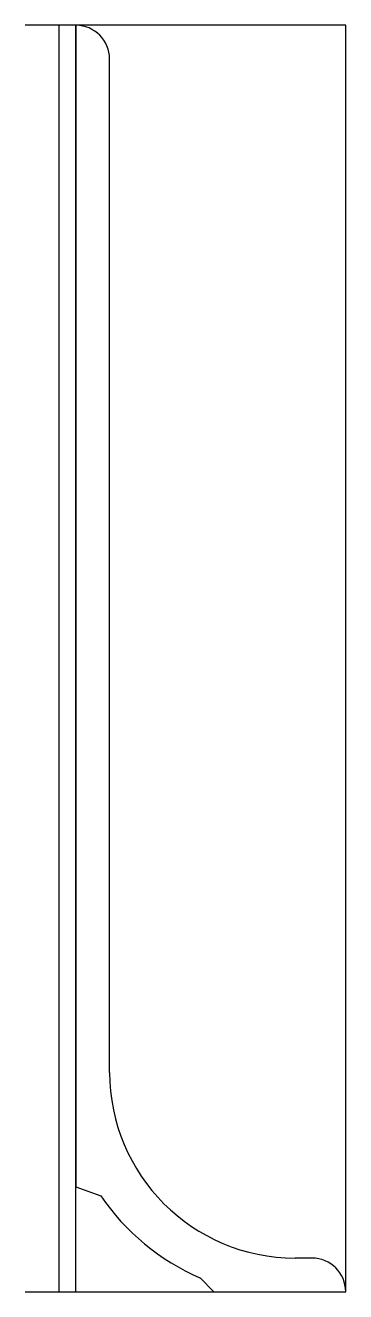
# Model space of a CAD drawing. Extents: x -2 to 17, y 0 to 75.
import ezdxf

# ---------------------------------------------------------------- set-up
doc = ezdxf.new("R2010")
doc.units = 0
doc.layers.get('0').update_dxf_attribs({"linetype": 'CONTINUOUS'})

msp = doc.modelspace()

# ---------------------------------------------------------------- linework, layer by layer
at = {"linetype": 'CONTINUOUS'}
for p, q in [((17, 75), (-2, 75)), ((0, 0), (0, 75)), ((1, 0), (1, 75)), ((1, 75), (1, 6.21)), ((17, 0), (17, 75)), ((3, 12.99), (3, 73)), ((1, 6.21), (2.47, 5.68)), ((15, 1.99), (14, 1.99)), ((8.36, 0.81), (9.18, 0)), ((-2, 0), (17, 0)), ((9.18, 0), (17, 0))]:
    msp.add_line(p, q, dxfattribs=at)
for centre, radius, start, end in [((1, 73), 2, 0, 90), ((14, 12.99), 11, 180, 270), ((13.911, 13.521), 13.87, 214.42294, 246.40746), ((15, -0.01), 2, 0.28648, 90.00072)]:
    msp.add_arc(centre, radius, start, end, dxfattribs=at)

doc.saveas('drawing.dxf')
